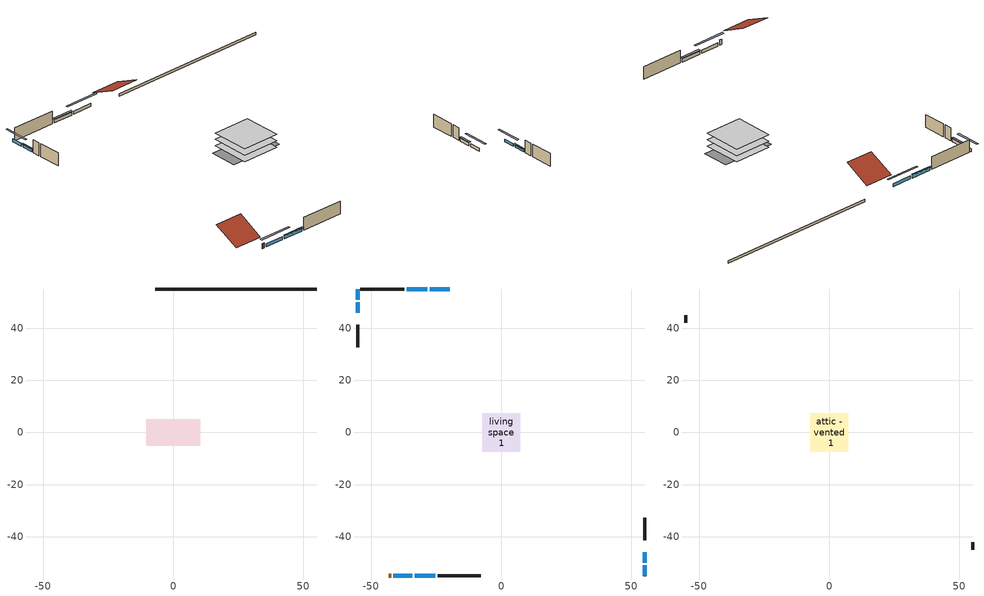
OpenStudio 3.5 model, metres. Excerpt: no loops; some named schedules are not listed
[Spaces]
crawlspace - unvented 1
 floor foundation (Slab1 construction): -10.34,-5.18 -10.34,5.18 10.34,5.18 10.34,-5.18 z-0.91
 wall foundation (FoundationWall1 construction): 55.15,55.15 -6.91,55.15 z-0.91:0
living space 1
 floor adiabatic (AdiabaticFloorConstruction): -7.32,-7.32 -7.32,7.32 7.32,7.32 7.32,-7.32 z2.44
 floor to crawlspace - unvented 1 (Floor1 construction): -7.32,-7.32 -7.32,7.32 7.32,7.32 7.32,-7.32 z0
 wall outside (AdiabaticWallConstruction 1): -43.28,-55.15 -42.36,-55.15 z0:2.03
 wall outside (AdiabaticWallConstruction): -55.15,50.08 -55.15,45.94 / -55.15,55.15 -55.15,51.01 / 55.15,-50.08 55.15,-45.94 / 55.15,-55.15 55.15,-51.01 z0:1.1; -33.25,-55.15 -25.41,-55.15 z0:1.19; -41.44,-55.15 -34.18,-55.15 z0:1.22; -28.48,55.15 -36.33,55.15 / -19.71,55.15 -27.55,55.15 z0:1.16
 wall outside (Wall6 construction): -55.15,41.34 -55.15,32.85 z0:4.88
 wall outside (Wall3 construction): -24.49,-55.15 -7.9,-55.15 z0:4.88
 wall outside (Wall2 construction): 55.15,-41.34 55.15,-32.85 z0:4.88
 wall outside (Wall1 construction): -37.25,55.15 -54.22,55.15 z0:4.88
 window (WindowConstruction 7): -55.15,50.08 -55.15,45.94 z0:1.1
 window (WindowConstruction 6): -55.15,55.15 -55.15,51.01 z0:1.1
 window (WindowConstruction 5): -33.25,-55.15 -25.41,-55.15 z0:1.19
 window (WindowConstruction 4): -41.44,-55.15 -34.18,-55.15 z0:1.22
 window (WindowConstruction 3): 55.15,-50.08 55.15,-45.94 z0:1.1
 window (WindowConstruction 2): 55.15,-55.15 55.15,-51.01 z0:1.1
 window (WindowConstruction 1): -28.48,55.15 -36.33,55.15 z0:1.16
 window (WindowConstruction): -19.71,55.15 -27.55,55.15 z0:1.16
 door (Door): -43.28,-55.15 -42.37,-55.15 z0:2.03
 ceiling adiabatic (AdiabaticFloorConstruction): 7.32,-7.32 7.32,7.32 -7.32,7.32 -7.32,-7.32 z2.44
attic - vented 1
 floor to living space 1 (Floor2 construction Reversed): -7.32,-7.32 -7.32,7.32 7.32,7.32 7.32,-7.32 z4.88
 wall outside (Wall12 construction): -55.15,45.01 -55.15,42.27 z0:4.88
 wall outside (Wall11 construction): 55.15,-45.01 55.15,-42.27 z0:4.88
 roof outside (Roof2 construction): -44.21,-55.15,4.88 -44.21,-45.36,9.77 -55.15,-45.36,9.77 -55.15,-55.15,4.88
 roof outside (Roof1 construction): -18.78,55.15,4.88 -18.78,45.36,9.77 -7.84,45.36,9.77 -7.84,55.15,4.88
shading: -55.15,50.08 -55.15,45.94 / 55.15,-50.08 55.15,-45.94 / 55.15,-55.15 55.15,-51.01 / -55.15,55.15 -55.15,51.01 z0:1.1; -33.25,-55.15 -25.41,-55.15 z0:1.19; -41.44,-55.15 -34.18,-55.15 z0:1.22; -28.48,55.15 -36.33,55.15 / -19.71,55.15 -27.55,55.15 z0:1.16; -55.15,45.63 -55.15,50.38 -55.76,50.38 -55.76,45.63 z1.4; -55.15,48.26 -55.15,57.89 -55.76,57.89 -55.76,48.26 z3.84; -25.11,-55.15 -33.56,-55.15 -33.56,-55.76 -25.11,-55.76 z1.49; -31.44,-55.15 -44.18,-55.15 -44.18,-55.76 -31.44,-55.76 z3.96; 55.15,-45.63 55.15,-50.38 55.76,-50.38 55.76,-45.63 z1.4; 55.15,-48.26 55.15,-57.89 55.76,-57.89 55.76,-48.26 z3.84; -36.63,55.15 -28.18,55.15 -28.18,55.76 -36.63,55.76 z1.46; -30.29,55.15 -16.96,55.15 -16.96,55.76 -30.29,55.76 z3.9
[Building]
Building 1: Nominal Floor to Floor Height {m}=8; Standards Number of Stories=2; Standards Number of Above Ground Stories=2; Standards Building Type=Residential; Standards Number of Living Units=1
[Site:WaterMainsTemperature]
Calculation Method=Schedule; Temperature Schedule=mains temperature schedule
[Site:GroundTemperature:Deep]
9.04884, 9.04884, 9.04884, 9.04884, 9.04884, 9.04884, 9.04884, 9.04884, 9.04884, 9.04884, 9.04884, 9.04884
[Site:GroundTemperature:Shallow]
4.30207, 2.29327, 2.1324, 3.08568, 6.91256, 10.7216, 14.0239, 16.1158, 16.2935, 14.5921, 11.374, 7.68183
[Site]
Buffalo Niagara Intl Ap_NY_USA: Latitude {deg}=42.93; Longitude {deg}=-78.73; Time Zone {hr}=-5; Elevation {m}=215; Terrain=Suburbs
[Construction]
furniture construction living space 1: furniture material living space 1
PartitionWallConstruction: gypsum board, wall stud and cavity 3, gypsum board
AdiabaticFloorConstruction: floor stud and cavity 1, floor rigid ins, osb sheathing 0.75 in., floor covering 1
AdiabaticWallConstruction 1: wood siding 2, wall rigid ins 1, wall stud and cavity 2, gypsum board
Door: door material
AdiabaticWallConstruction: wood siding 1, wall rigid ins 1, wall stud and cavity 2, gypsum board
WindowConstruction 7; WindowConstruction 6; WindowConstruction 5; WindowConstruction 4; WindowConstruction 3; WindowConstruction 2; WindowConstruction 1; WindowConstruction: WindowMaterial
Slab1 construction: soil 0.5 in.
FoundationWall1 construction: concrete 8.0 in.
Floor2 construction Reversed: gypsum board, ceiling stud and cavity, ceiling loosefill ins
Floor1 construction: floor stud and cavity, floor covering
Wall12 construction; Wall11 construction: wood siding, osb sheathing 0.5 in. 1, wall stud and cavity 1
Wall6 construction; Wall3 construction; Wall2 construction; Wall1 construction: wood siding, wall rigid ins, osb sheathing 0.5 in. 1, wall stud and cavity, gypsum board
Roof2 construction; Roof1 construction: asphalt or fiberglass shingles, roof rigid ins, osb sheathing 0.5 in.
[Material] Roughness=Rough
Name | Thickness {m} | Conductivity {W/m-K} | Density {kg/m3} | Specific Heat {J/kg-K} | Thermal Absorptance | Solar Absorptance | Visible Absorptance
furniture material living space 1 | 0.1524 | 0.115458 | 640.8 | 1214.23 | 0.9 | 0.6 | 0.6
wall stud and cavity 3 | 0.0889 | 0.391764 | 83.0341 | 1211.67 | 0.9 | 0.7 | 0.7
floor covering 1 | 0.0127 | 0.0433444 | 54.468 | 1339.84 | 0.9 | 0.6 | 0.6
osb sheathing 0.75 in. | 0.01905 | 0.115458 | 512.64 | 1214.23 | 0.9 | 0.7 | 0.7
floor rigid ins; wall rigid ins 1 | 0.512978 | 0.029427 | 32.04 | 1214.23 | 0.9 | 0.7 | 0.7
floor stud and cavity 1 | 0.1397 | 1.75129 | 37.0049 | 1207.88 | 0.9 | 0.7 | 0.7
wood siding 2; wood siding 1 | 0.0254 | 0.102417 | 544.68 | 1172.36
door material | 0.04445 | 0.0716541 | 512.64 | 1214.23 | 0.9 | 0.7 | 0.7
wall stud and cavity 2 | 0.0889 | 0.380278 | 52.3479 | 1209.89 | 0.9 | 0.7 | 0.7
soil 0.5 in. | 0.0127 | 1.731 | 1842.3 | 418.7 | 0.9 | 0.7 | 0.7
concrete 8.0 in. | 0.2032 | 1.803125 | 2242.8 | 837.4 | 0.9 | 0.7 | 0.7
exterior vertical ins | 0.0873712 | 0.029427 | 32.04 | 1214.23
ceiling stud and cavity | 0.1397 | 0.122405 | 65.682 | 1177.47 | 0.9 | 0.7 | 0.7
ceiling loosefill ins | 0.254 | 0.0480833 | 16.02 | 1046.75 | 0.9 | 0.7 | 0.7
floor covering | 0.0127 | 9.015625 | 54.468 | 1339.84 | 0.9 | 0.6 | 0.6
floor stud and cavity | 0.0889 | 2.00347 | 50.32683 | 1063.81 | 0.9 | 0.7 | 0.7
wall stud and cavity 1 | 0.1397 | 0.727959 | 139.0536 | 1170.24 | 0.9 | 0.6 | 0.6
gypsum board | 0.0127 | 0.160291 | 801 | 837.4 | 0.9 | 0.6 | 0.6
wall stud and cavity | 0.1397 | 0.239939 | 139.0536 | 1170.24 | 0.9 | 0.7 | 0.7
osb sheathing 0.5 in. 1 | 0.0127 | 0.115458 | 512.64 | 1214.23 | 0.9 | 0.7 | 0.7
wall rigid ins | 0.051816 | 0.029427 | 32.04 | 1214.23 | 0.9 | 0.7 | 0.7
wood siding | 0.0254 | 0.102417 | 544.68 | 1172.36 | 0.9 | 0.7 | 0.7
osb sheathing 0.5 in. | 0.0127 | 0.115458 | 512.64 | 1214.23 | 0.9 | 0.6 | 0.6
roof rigid ins | 0.00281632 | 0.029427 | 32.04 | 1214.23 | 0.9 | 0.7 | 0.7
asphalt or fiberglass shingles | 0.00635 | 0.162714 | 1121.4 | 1465.45 | 0.9 | 0.85 | 0.85
[WindowMaterial:SimpleGlazingSystem]
WindowMaterial: U-Factor {W/m2-K}=1.81696; Solar Heat Gain Coefficient=0.4
[SpaceType]
Name | Standards Building Type | Standards Space Type
Space Type 3 | Single-Family Detached | living space 1
Space Type 2 |  | attic - vented 1
Space Type 1 |  | crawlspace - unvented 1
[ElectricEquipment] Space or SpaceType=living space 1
Name | Electric Equipment Definition | Schedule
mech vent bath fan 0 | mech vent bath fan 0 | mech vent bath fan 0 schedule
mech vent range fan 0 | mech vent range fan 0 | mech vent range fan 0 schedule
mech vent house fan cfis | mech vent house fan cfis | Always On Discrete
mech vent house fan | mech vent house fan | Always On Discrete
whole house fan | whole house fan | Always On Discrete
misc plug loads | misc plug loads | misc plug loads schedule
misc tv | misc tv | misc tv schedule
cooking range | cooking range | cooking range
fridge | fridge | fridge
dishwasher | dishwasher | dishwasher
clothes dryer | clothes dryer | clothes dryer
clothes washer | clothes washer | clothes washer
ceiling fan | ceiling fan | ceiling fan schedule
[ElectricEquipment:Definition] Design Level Calculation Method=EquipmentLevel
Name | Design Level {W} | Fraction Latent | Fraction Radiant | Fraction Lost
mech vent bath fan 0; mech vent range fan 0 | 30 | 0 | 0 | 1
mech vent house fan cfis | 0 | 0 | 0 | 0
mech vent house fan | 94.1 | 0 | 0 | 0.5
whole house fan | 0 | 0 | 0 | 1
misc plug loads | 766.074 | 0.045 | 0.513 | 0.1
misc tv | 305.277 | 0 | 0.6 | 0
cooking range | 218.857 | 0.08 | 0.432 | 0.2
fridge | 63.4392 | 0 | 0.6 | 0
dishwasher | 42.2411 | 0.3 | 0.18 | 0.4
clothes dryer | 56.7123 | 0.015 | 0.081 | 0.85
clothes washer | 8.99204 | 0.03 | 0.162 | 0.7
ceiling fan | 126.846 | 0 | 0.558 | 0
[OtherEquipment] Space or SpaceType=living space 1
Name | Other Equipment Definition | Schedule | Fuel Type
mech vent house fan latent load equip | mech vent house fan latent load equip | Always On Discrete | None
mech vent house fan sensible load equip | mech vent house fan sensible load equip | Always On Discrete | None
water latent | water latent | dhw fixtures | None
water sensible | water sensible | dhw fixtures | None
water heater EC adjustment | water heater EC adjustment | Always On Discrete | Electricity
[OtherEquipment:Definition] Design Level Calculation Method=EquipmentLevel
Name | Design Level {W} | Fraction Latent | Fraction Radiant | Fraction Lost
mech vent house fan latent load equip | 0 | 1 | 0 | 0
mech vent house fan sensible load equip | 0 | 0 | 0 | 0
water latent | 73.9215 | 1 | 0 | 0
water sensible | -72.8527 | 0 | 0.6 | 0
water heater EC adjustment | 0.01 | 0 | 0 | 1
[SpaceInfiltration:DesignFlowRate] Schedule=Always On Discrete
Name | Space or SpaceType | Design Flow Rate Calculation Method | Design Flow Rate {m3/s} | Air Changes per Hour {1/hr} | Constant Term Coefficient | Temperature Term Coefficient | Velocity Term Coefficient | Velocity Squared Term Coefficient
infil flow; whole house fan flow; natural vent flow | living space 1 | Flow/Space | 0
infil|crawlspace - unvented 1 | crawlspace - unvented 1 | AirChanges/Hour |  | 0.1 | 1 | 0 | 0 | 0
[SpaceInfiltration:EffectiveLeakageArea]
infil|attic - vented 1: Space or SpaceType=attic - vented 1; Schedule=Always On Discrete; Effective Air Leakage Area {cm2}=7134.24; Stack Coefficient=0.000678886; Wind Coefficient=4.89159e-05
[ZoneMixing]
whole house fan mix: Zone or Space=attic - vented; Schedule=Always On Continuous; Design Flow Rate Calculation Method=Flow/Zone; Design Flow Rate {m3/s}=0; Source Zone or Space=living space
[Exterior:Lights]
exterior lighting: Exterior Lights Definition=exterior lighting; Schedule=exterior lighting schedule
[Exterior:Lights:Definition]
exterior lighting: Design Level {W}=119.464
[Lights]
interior lighting: Lights Definition=interior lighting; Space or SpaceType=living space 1; Schedule=lighting schedule; Fraction Replaceable=1
[Lights:Definition]
interior lighting: Design Level Calculation Method=LightingLevel; Lighting Level {W}=1261.31; Fraction Radiant=0.6; Fraction Visible=0.2; Return Air Fraction=0
[WaterUse:Equipment:Definition]
Name | Peak Flow Rate {m3/s} | Target Temperature Schedule
dishwasher | 1.67534e-07
clothes washer | 3.1997e-08
dhw fixtures | 4.98488e-06 | mixed water temperature schedule
[People]
occupants: People Definition=occupants; Space or SpaceType=living space 1; Number of People Schedule=occupants schedule; Activity Level Schedule=occupants activity schedule; Multiplier=1
[People:Definition]
occupants: Number of People Calculation Method=People; Number of People {people}=4; Fraction Radiant=0.314171; Sensible Heat Fraction=0.56303; Carbon Dioxide Generation Rate {m3/s-W}=0; Enable ASHRAE 55 Comfort Warnings=No; Mean Radiant Temperature Calculation Type=ZoneAveraged
[InternalMass] Space or SpaceType=living space 1; Multiplier=1
Name | Internal Mass Definition
furniture mass living space 1 | furniture mass living space 1
partition wall mass | partition wall mass
[InternalMass:Definition] Design Level Calculation Method=SurfaceArea
Name | Construction | Surface Area {m2}
furniture mass living space 1 | furniture construction living space 1 | 171.239
partition wall mass | PartitionWallConstruction | 428.097
[SurfaceProperty:ExposedFoundationPerimeter]
Slab1: Exposed Perimeter Calculation Method=TotalExposedPerimeter; Total Exposed Perimeter {m}=62.05728
[Foundation:Kiva:Settings]
Soil Conductivity {W/m-K}=1.731; Soil Density {kg/m3}=1842.3; Soil Specific Heat {J/kg-K}=418.7; Ground Solar Absorptivity=0.9; Ground Thermal Absorptivity=0.9; Ground Surface Roughness {m}=0.03; Far-Field Width {m}=40; Deep-Ground Boundary Condition=ZeroFlux; Deep-Ground Depth {m}=40; Minimum Cell Dimension {m}=0.2; Maximum Cell Growth Coefficient=3; Simulation Timestep=Timestep
[Foundation:Kiva]
Foundation Kiva 1: Initial Indoor Air Temperature {C}=14.1498; Wall Height Above Grade {m}=0; Wall Depth Below Slab {m}=0.2032; Custom Block Material Name 1=exterior vertical ins; Custom Block Depth 1 {m}=0.9144; Custom Block X Position 1 {m}=0.2032; Custom Block Z Position 1 {m}=0
[Space]
Name | Space Type | Thermal Zone
crawlspace - unvented 1 | Space Type 1 | crawlspace - unvented
attic - vented 1 | Space Type 2 | attic - vented
living space 1 | Space Type 3 | living space
[ThermalZone] Use Ideal Air Loads=No
Name | Volume {m3} | Thermostat
crawlspace - unvented | 195.726
attic - vented | 233.417
living space | 1043.87 | living space temperature setpoint
[ThermostatSetpoint:DualSetpoint]
living space temperature setpoint: Heating Setpoint Temperature Schedule=heating setpoint; Cooling Setpoint Temperature Schedule=cooling setpoint
[Schedule:Day]
mech vent bath fan 0 schedule allday1: 7, 0, 0, 8, 0, 1, 24, 0, 0
Schedule Day 19; Schedule Day 18; Schedule Day 16; Schedule Day 15; Schedule Day 13; Schedule Day 12; Schedule Day 11; Schedule Day 10; Schedule Day 9; Schedule Day 8; Schedule Day 7; Schedule Day 6; Schedule Day 5; Schedule Day 14; Schedule Day 2; Schedule Day 1: 24, 0, 0
mech vent range fan 0 schedule allday1: 18, 0, 0, 19, 0, 1, 24, 0, 0
misc plug loads schedule allday12; misc plug loads schedule allday1: 1, 0, 0.655649, 2, 0, 0.618183, 3, 0, 0.599451, 4, 0, 0.580718, 5, 0, 0.599451, 6, 0, 0.618183, 7, 0, 0.693115, 8, 0, 0.786779, 11, 0, 0.805512, 12, 0, 0.824245, 14, 0, 0.842977, 15, 0, 0.824245, 16, 0, 0.86171, 17, 0, 0.899176, 18, 0, 0.974107, 19, 0, 0.99284, 20, 0, 0.936642, 21, 0, 0.880443, 22, 0, 0.842977, 23, 0, 0.749313, 24, 0, 0.674382
misc plug loads schedule allday11: 1, 0, 0.51853, 2, 0, 0.4889, 3, 0, 0.474085, 4, 0, 0.45927, 5, 0, 0.474085, 6, 0, 0.4889, 7, 0, 0.54816, 8, 0, 0.622236, 11, 0, 0.637051, 12, 0, 0.651867, 14, 0, 0.666682, 15, 0, 0.651867, 16, 0, 0.681497, 17, 0, 0.711127, 18, 0, 0.770388, 19, 0, 0.785203, 20, 0, 0.740757, 21, 0, 0.696312, 22, 0, 0.666682, 23, 0, 0.592606, 24, 0, 0.533345
misc plug loads schedule allday10: 1, 0, 0.520106, 2, 0, 0.490386, 3, 0, 0.475526, 4, 0, 0.460666, 5, 0, 0.475526, 6, 0, 0.490386, 7, 0, 0.549827, 8, 0, 0.624128, 11, 0, 0.638988, 12, 0, 0.653848, 14, 0, 0.668708, 15, 0, 0.653848, 16, 0, 0.683568, 17, 0, 0.713289, 18, 0, 0.772729, 19, 0, 0.787589, 20, 0, 0.743009, 21, 0, 0.698428, 22, 0, 0.668708, 23, 0, 0.594407, 24, 0, 0.534966
misc plug loads schedule allday9; misc plug loads schedule allday6: 1, 0, 0.434473, 2, 0, 0.409646, 3, 0, 0.397232, 4, 0, 0.384819, 5, 0, 0.397232, 6, 0, 0.409646, 7, 0, 0.4593, 8, 0, 0.521367, 11, 0, 0.533781, 12, 0, 0.546194, 14, 0, 0.558608, 15, 0, 0.546194, 16, 0, 0.571021, 17, 0, 0.595848, 18, 0, 0.645502, 19, 0, 0.657916, 20, 0, 0.620675, 21, 0, 0.583435, 22, 0, 0.558608, 23, 0, 0.49654, 24, 0, 0.446886
misc plug loads schedule allday7: 1, 0, 0.43132, 2, 0, 0.406674, 3, 0, 0.39435, 4, 0, 0.382027, 5, 0, 0.39435, 6, 0, 0.406674, 7, 0, 0.455967, 8, 0, 0.517585, 11, 0, 0.529908, 12, 0, 0.542231, 14, 0, 0.554555, 15, 0, 0.542231, 16, 0, 0.566878, 17, 0, 0.591525, 18, 0, 0.640819, 19, 0, 0.653142, 20, 0, 0.616172, 21, 0, 0.579202, 22, 0, 0.554555, 23, 0, 0.492938, 24, 0, 0.443644
misc plug loads schedule allday5; misc plug loads schedule allday3: 1, 0, 0.521682, 2, 0, 0.491872, 3, 0, 0.476967, 4, 0, 0.462062, 5, 0, 0.476967, 6, 0, 0.491872, 7, 0, 0.551493, 8, 0, 0.626019, 11, 0, 0.640924, 12, 0, 0.655829, 14, 0, 0.670734, 15, 0, 0.655829, 16, 0, 0.68564, 17, 0, 0.71545, 18, 0, 0.775071, 19, 0, 0.789976, 20, 0, 0.745261, 21, 0, 0.700545, 22, 0, 0.670734, 23, 0, 0.596208, 24, 0, 0.536588
misc plug loads schedule allday4: 1, 0, 0.519581, 2, 0, 0.489891, 3, 0, 0.475045, 4, 0, 0.4602, 5, 0, 0.475045, 6, 0, 0.489891, 7, 0, 0.549271, 8, 0, 0.623497, 11, 0, 0.638342, 12, 0, 0.653187, 14, 0, 0.668033, 15, 0, 0.653187, 16, 0, 0.682878, 17, 0, 0.712568, 18, 0, 0.771949, 19, 0, 0.786794, 20, 0, 0.742258, 21, 0, 0.697723, 22, 0, 0.668033, 23, 0, 0.593807, 24, 0, 0.534426
misc plug loads schedule allday2: 1, 0, 0.660377, 2, 0, 0.622642, 3, 0, 0.603774, 4, 0, 0.584906, 5, 0, 0.603774, 6, 0, 0.622642, 7, 0, 0.698113, 8, 0, 0.792453, 11, 0, 0.811321, 12, 0, 0.830189, 14, 0, 0.849057, 15, 0, 0.830189, 16, 0, 0.867925, 17, 0, 0.90566, 18, 0, 0.981132, 19, 0, 1, 20, 0, 0.943396, 21, 0, 0.886792, 22, 0, 0.849057, 23, 0, 0.754717, 24, 0, 0.679245
misc tv schedule weekend12; misc tv schedule weekend1: 1, 0, 0.0936057, 2, 0, 0.0468029, 3, 0, 0.0255288, 4, 0, 0.0170192, 5, 0, 0.0234014, 6, 0, 0.0297836, 7, 0, 0.0510577, 8, 0, 0.0914783, 9, 0, 0.151046, 10, 0, 0.199976, 11, 0, 0.238269, 12, 0, 0.261671, 13, 0, 0.280817, 14, 0, 0.331875, 15, 0, 0.378678, 16, 0, 0.416971, 17, 0, 0.438245, 18, 0, 0.453137, 19, 0, 0.533978, 20, 0, 0.702043, 21, 0, 0.825432, 22, 0, 0.76161, 23, 0, 0.480793, 24, 0, 0.219123
misc tv schedule weekday12; misc tv schedule weekday1: 1, 0, 0.101928, 2, 0, 0.0495868, 3, 0, 0.0247934, 4, 0, 0.0192837, 5, 0, 0.030303, 6, 0, 0.0495868, 7, 0, 0.0798898, 8, 0, 0.110193, 9, 0, 0.134986, 10, 0, 0.15978, 11, 0, 0.179063, 12, 0, 0.198347, 13, 0, 0.209366, 14, 0, 0.236915, 15, 0, 0.250689, 16, 0, 0.280992, 17, 0, 0.349862, 18, 0, 0.429752, 19, 0, 0.578512, 20, 0, 0.809917, 21, 0, 1, 22, 0, 0.947658, 23, 0, 0.573003, 24, 0, 0.247934
misc tv schedule weekend11: 1, 0, 0.0708012, 2, 0, 0.0354006, 3, 0, 0.0193094, 4, 0, 0.0128729, 5, 0, 0.0177003, 6, 0, 0.0225276, 7, 0, 0.0386188, 8, 0, 0.0691921, 9, 0, 0.114247, 10, 0, 0.151257, 11, 0, 0.180221, 12, 0, 0.197921, 13, 0, 0.212404, 14, 0, 0.251022, 15, 0, 0.286423, 16, 0, 0.315387, 17, 0, 0.331478, 18, 0, 0.342742, 19, 0, 0.403889, 20, 0, 0.531009, 21, 0, 0.624338, 22, 0, 0.576064, 23, 0, 0.363661, 24, 0, 0.165739
misc tv schedule weekday11: 1, 0, 0.0770962, 2, 0, 0.0375063, 3, 0, 0.0187531, 4, 0, 0.0145858, 5, 0, 0.0229205, 6, 0, 0.0375063, 7, 0, 0.0604268, 8, 0, 0.0833473, 9, 0, 0.1021, 10, 0, 0.120854, 11, 0, 0.135439, 12, 0, 0.150025, 13, 0, 0.15836, 14, 0, 0.179197, 15, 0, 0.189615, 16, 0, 0.212536, 17, 0, 0.264628, 18, 0, 0.325054, 19, 0, 0.437573, 20, 0, 0.612602, 21, 0, 0.756376, 22, 0, 0.716786, 23, 0, 0.433406, 24, 0, 0.187531
misc tv schedule weekend10: 1, 0, 0.0713775, 2, 0, 0.0356887, 3, 0, 0.0194666, 4, 0, 0.0129777, 5, 0, 0.0178444, 6, 0, 0.022711, 7, 0, 0.0389332, 8, 0, 0.0697552, 9, 0, 0.115177, 10, 0, 0.152488, 11, 0, 0.181688, 12, 0, 0.199532, 13, 0, 0.214132, 14, 0, 0.253066, 15, 0, 0.288754, 16, 0, 0.317954, 17, 0, 0.334176, 18, 0, 0.345532, 19, 0, 0.407176, 20, 0, 0.535331, 21, 0, 0.629419, 22, 0, 0.580753, 23, 0, 0.366621, 24, 0, 0.167088
misc tv schedule weekday10: 1, 0, 0.0777237, 2, 0, 0.0378116, 3, 0, 0.0189058, 4, 0, 0.0147045, 5, 0, 0.0231071, 6, 0, 0.0378116, 7, 0, 0.0609186, 8, 0, 0.0840257, 9, 0, 0.102931, 10, 0, 0.121837, 11, 0, 0.136542, 12, 0, 0.151246, 13, 0, 0.159649, 14, 0, 0.180655, 15, 0, 0.191158, 16, 0, 0.214265, 17, 0, 0.266782, 18, 0, 0.3277, 19, 0, 0.441135, 20, 0, 0.617589, 21, 0, 0.762533, 22, 0, 0.722621, 23, 0, 0.436933, 24, 0, 0.189058
misc tv schedule weekend9; misc tv schedule weekend6: 1, 0, 0.0817507, 2, 0, 0.0408753, 3, 0, 0.0222956, 4, 0, 0.0148638, 5, 0, 0.0204377, 6, 0, 0.0260116, 7, 0, 0.0445913, 8, 0, 0.0798927, 9, 0, 0.131916, 10, 0, 0.174649, 11, 0, 0.208093, 12, 0, 0.22853, 13, 0, 0.245252, 14, 0, 0.289843, 15, 0, 0.330719, 16, 0, 0.364162, 17, 0, 0.382742, 18, 0, 0.395748, 19, 0, 0.46635, 20, 0, 0.61313, 21, 0, 0.720892, 22, 0, 0.665153, 23, 0, 0.419901, 24, 0, 0.191371
misc tv schedule weekday9; misc tv schedule weekday6: 1, 0, 0.0890192, 2, 0, 0.0433067, 3, 0, 0.0216533, 4, 0, 0.0168415, 5, 0, 0.0264652, 6, 0, 0.0433067, 7, 0, 0.0697718, 8, 0, 0.096237, 9, 0, 0.11789, 10, 0, 0.139544, 11, 0, 0.156385, 12, 0, 0.173227, 13, 0, 0.18285, 14, 0, 0.20691, 15, 0, 0.218939, 16, 0, 0.245404, 17, 0, 0.305553, 18, 0, 0.375324, 19, 0, 0.505244, 20, 0, 0.707342, 21, 0, 0.873351, 22, 0, 0.827638, 23, 0, 0.500432, 24, 0, 0.216533
misc tv schedule weekend8: 1, 0, 0.0790339, 2, 0, 0.0395169, 3, 0, 0.0215547, 4, 0, 0.0143698, 5, 0, 0.0197585, 6, 0, 0.0251471, 7, 0, 0.0431094, 8, 0, 0.0772376, 9, 0, 0.127532, 10, 0, 0.168845, 11, 0, 0.201177, 12, 0, 0.220936, 13, 0, 0.237102, 14, 0, 0.280211, 15, 0, 0.319728, 16, 0, 0.35206, 17, 0, 0.370022, 18, 0, 0.382596, 19, 0, 0.450852, 20, 0, 0.592754, 21, 0, 0.696935, 22, 0, 0.643048, 23, 0, 0.405947, 24, 0, 0.185011
misc tv schedule weekday8: 1, 0, 0.0860609, 2, 0, 0.0418675, 3, 0, 0.0209337, 4, 0, 0.0162818, 5, 0, 0.0255857, 6, 0, 0.0418675, 7, 0, 0.0674531, 8, 0, 0.0930388, 9, 0, 0.113973, 10, 0, 0.134906, 11, 0, 0.151188, 12, 0, 0.16747, 13, 0, 0.176774, 14, 0, 0.200033, 15, 0, 0.211663, 16, 0, 0.237249, 17, 0, 0.295398, 18, 0, 0.362851, 19, 0, 0.488454, 20, 0, 0.683835, 21, 0, 0.844327, 22, 0, 0.800134, 23, 0, 0.483802, 24, 0, 0.209337
misc tv schedule weekend7: 1, 0, 0.0819976, 2, 0, 0.0409988, 3, 0, 0.022363, 4, 0, 0.0149087, 5, 0, 0.0204994, 6, 0, 0.0260902, 7, 0, 0.044726, 8, 0, 0.0801341, 9, 0, 0.132314, 10, 0, 0.175177, 11, 0, 0.208721, 12, 0, 0.229221, 13, 0, 0.245993, 14, 0, 0.290719, 15, 0, 0.331718, 16, 0, 0.365262, 17, 0, 0.383898, 18, 0, 0.396943, 19, 0, 0.467759, 20, 0, 0.614982, 21, 0, 0.72307, 22, 0, 0.667163, 23, 0, 0.42117, 24, 0, 0.191949
misc tv schedule weekday7: 1, 0, 0.0892882, 2, 0, 0.0434375, 3, 0, 0.0217187, 4, 0, 0.0168924, 5, 0, 0.0265451, 6, 0, 0.0434375, 7, 0, 0.0699826, 8, 0, 0.0965278, 9, 0, 0.118247, 10, 0, 0.139965, 11, 0, 0.156858, 12, 0, 0.17375, 13, 0, 0.183403, 14, 0, 0.207535, 15, 0, 0.219601, 16, 0, 0.246146, 17, 0, 0.306476, 18, 0, 0.376458, 19, 0, 0.506771, 20, 0, 0.709479, 21, 0, 0.875989, 22, 0, 0.830139, 23, 0, 0.501944, 24, 0, 0.217187
misc tv schedule weekend5; misc tv schedule weekend3: 1, 0, 0.0791162, 2, 0, 0.0395581, 3, 0, 0.0215771, 4, 0, 0.0143848, 5, 0, 0.019779, 6, 0, 0.0251733, 7, 0, 0.0431543, 8, 0, 0.0773181, 9, 0, 0.127665, 10, 0, 0.169021, 11, 0, 0.201387, 12, 0, 0.221166, 13, 0, 0.237349, 14, 0, 0.280503, 15, 0, 0.320061, 16, 0, 0.352427, 17, 0, 0.370408, 18, 0, 0.382994, 19, 0, 0.451322, 20, 0, 0.593371, 21, 0, 0.697661, 22, 0, 0.643718, 23, 0, 0.40637, 24, 0, 0.185204
misc tv schedule weekday5; misc tv schedule weekday3: 1, 0, 0.0861505, 2, 0, 0.0419111, 3, 0, 0.0209555, 4, 0, 0.0162988, 5, 0, 0.0256123, 6, 0, 0.0419111, 7, 0, 0.0675234, 8, 0, 0.0931357, 9, 0, 0.114091, 10, 0, 0.135047, 11, 0, 0.151346, 12, 0, 0.167644, 13, 0, 0.176958, 14, 0, 0.200242, 15, 0, 0.211884, 16, 0, 0.237496, 17, 0, 0.295706, 18, 0, 0.363229, 19, 0, 0.488963, 20, 0, 0.684548, 21, 0, 0.845207, 22, 0, 0.800967, 23, 0, 0.484306, 24, 0, 0.209555
misc tv schedule weekend4: 1, 0, 0.0797748, 2, 0, 0.0398874, 3, 0, 0.0217568, 4, 0, 0.0145045, 5, 0, 0.0199437, 6, 0, 0.0253829, 7, 0, 0.0435135, 8, 0, 0.0779617, 9, 0, 0.128728, 10, 0, 0.170428, 11, 0, 0.203063, 12, 0, 0.223007, 13, 0, 0.239324, 14, 0, 0.282838, 15, 0, 0.322725, 16, 0, 0.355361, 17, 0, 0.373491, 18, 0, 0.386183, 19, 0, 0.455079, 20, 0, 0.598311, 21, 0, 0.703469, 22, 0, 0.649077, 23, 0, 0.409752, 24, 0, 0.186746
misc tv schedule weekday4: 1, 0, 0.0868677, 2, 0, 0.04226, 3, 0, 0.02113, 4, 0, 0.0164344, 5, 0, 0.0258255, 6, 0, 0.04226, 7, 0, 0.0680855, 8, 0, 0.093911, 9, 0, 0.115041, 10, 0, 0.136171, 11, 0, 0.152605, 12, 0, 0.16904, 13, 0, 0.178431, 14, 0, 0.201909, 15, 0, 0.213648, 16, 0, 0.239473, 17, 0, 0.298168, 18, 0, 0.366253, 19, 0, 0.493033, 20, 0, 0.690246, 21, 0, 0.852243, 22, 0, 0.807635, 23, 0, 0.488337, 24, 0, 0.2113
misc tv schedule weekend2: 1, 0, 0.0929471, 2, 0, 0.0464736, 3, 0, 0.0253492, 4, 0, 0.0168995, 5, 0, 0.0232368, 6, 0, 0.0295741, 7, 0, 0.0506984, 8, 0, 0.0908347, 9, 0, 0.149983, 10, 0, 0.198569, 11, 0, 0.236593, 12, 0, 0.259829, 13, 0, 0.278841, 14, 0, 0.32954, 15, 0, 0.376013, 16, 0, 0.414037, 17, 0, 0.435162, 18, 0, 0.449949, 19, 0, 0.530221, 20, 0, 0.697103, 21, 0, 0.819625, 22, 0, 0.756252, 23, 0, 0.47741, 24, 0, 0.217581
misc tv schedule weekday2: 1, 0, 0.101211, 2, 0, 0.0492379, 3, 0, 0.0246189, 4, 0, 0.0191481, 5, 0, 0.0300898, 6, 0, 0.0492379, 7, 0, 0.0793277, 8, 0, 0.109418, 9, 0, 0.134036, 10, 0, 0.158655, 11, 0, 0.177803, 12, 0, 0.196952, 13, 0, 0.207893, 14, 0, 0.235248, 15, 0, 0.248925, 16, 0, 0.279015, 17, 0, 0.347401, 18, 0, 0.426728, 19, 0, 0.574442, 20, 0, 0.804219, 21, 0, 0.992964, 22, 0, 0.940991, 23, 0, 0.568971, 24, 0, 0.246189
cooking range allday12; cooking range allday1: 2, 0, 0.0466667, 4, 0, 0.0266667, 5, 0, 0.0466667, 6, 0, 0.0733333, 7, 0, 0.166667, 8, 0, 0.28, 9, 0, 0.306667, 10, 0, 0.32, 11, 0, 0.28, 12, 0, 0.333333, 13, 0, 0.38, 14, 0, 0.306667, 15, 0, 0.38, 16, 0, 0.293333, 17, 0, 0.613333, 18, 0, 1, 19, 0, 0.78, 20, 0, 0.4, 21, 0, 0.233333, 22, 0, 0.166667, 23, 0, 0.106667, 24, 0, 0.0733333
cooking range allday9; cooking range allday6: 2, 0, 0.0378608, 4, 0, 0.0216348, 5, 0, 0.0378608, 6, 0, 0.0594956, 7, 0, 0.135217, 8, 0, 0.227165, 9, 0, 0.2488, 10, 0, 0.259617, 11, 0, 0.227165, 12, 0, 0.270435, 13, 0, 0.308295, 14, 0, 0.2488, 15, 0, 0.308295, 16, 0, 0.237982, 17, 0, 0.4976, 18, 0, 0.811304, 19, 0, 0.632817, 20, 0, 0.324521, 21, 0, 0.189304, 22, 0, 0.135217, 23, 0, 0.086539, 24, 0, 0.0594956
cooking range allday7: 2, 0, 0.0381161, 4, 0, 0.0217806, 5, 0, 0.0381161, 6, 0, 0.0598967, 7, 0, 0.136129, 8, 0, 0.228696, 9, 0, 0.250477, 10, 0, 0.261367, 11, 0, 0.228696, 12, 0, 0.272258, 13, 0, 0.310374, 14, 0, 0.250477, 15, 0, 0.310374, 16, 0, 0.239587, 17, 0, 0.500954, 18, 0, 0.816773, 19, 0, 0.637083, 20, 0, 0.326709, 21, 0, 0.19058, 22, 0, 0.136129, 23, 0, 0.0871225, 24, 0, 0.0598967
cooking range allday5; cooking range allday3: 2, 0, 0.0421574, 4, 0, 0.0240899, 5, 0, 0.0421574, 6, 0, 0.0662473, 7, 0, 0.150562, 8, 0, 0.252944, 9, 0, 0.277034, 10, 0, 0.289079, 11, 0, 0.252944, 12, 0, 0.301124, 13, 0, 0.343282, 14, 0, 0.277034, 15, 0, 0.343282, 16, 0, 0.264989, 17, 0, 0.554069, 18, 0, 0.903373, 19, 0, 0.704631, 20, 0, 0.361349, 21, 0, 0.210787, 22, 0, 0.150562, 23, 0, 0.0963598, 24, 0, 0.0662473
cooking range allday4: 2, 0, 0.0419872, 4, 0, 0.0239927, 5, 0, 0.0419872, 6, 0, 0.0659799, 7, 0, 0.149954, 8, 0, 0.251923, 9, 0, 0.275916, 10, 0, 0.287912, 11, 0, 0.251923, 12, 0, 0.299909, 13, 0, 0.341896, 14, 0, 0.275916, 15, 0, 0.341896, 16, 0, 0.26392, 17, 0, 0.551832, 18, 0, 0.899727, 19, 0, 0.701787, 20, 0, 0.359891, 21, 0, 0.209936, 22, 0, 0.149954, 23, 0, 0.0959708, 24, 0, 0.0659799
fridge allday12: 1, 0, 0.610949, 2, 0, 0.595675, 3, 0, 0.580401, 4, 0, 0.565128, 6, 0, 0.549854, 7, 0, 0.580401, 8, 0, 0.610949, 10, 0, 0.626223, 12, 0, 0.610949, 15, 0, 0.641496, 16, 0, 0.626223, 17, 0, 0.672044, 18, 0, 0.733139, 19, 0, 0.763686, 20, 0, 0.733139, 21, 0, 0.717865, 22, 0, 0.702591, 23, 0, 0.672044, 24, 0, 0.626223
cooking range allday10: 2, 0, 0.0461562, 4, 0, 0.026375, 5, 0, 0.0461562, 6, 0, 0.0725311, 7, 0, 0.164844, 8, 0, 0.276937, 9, 0, 0.303312, 10, 0, 0.3165, 11, 0, 0.276937, 12, 0, 0.329687, 13, 0, 0.375843, 14, 0, 0.303312, 15, 0, 0.375843, 16, 0, 0.290125, 17, 0, 0.606624, 18, 0, 0.989061, 19, 0, 0.771468, 20, 0, 0.395624, 21, 0, 0.230781, 22, 0, 0.164844, 23, 0, 0.1055, 24, 0, 0.0725311
[Schedule:Rule] Date Specification Type=DateRange; Start Day=1
Name | Schedule Ruleset | Rule Order | Day Schedule | Apply Sunday | Apply Monday | Apply Tuesday | Apply Wednesday | Apply Thursday | Apply Friday | Apply Saturday | Start Month | End Month | End Day
mech vent bath fan 0 schedule allday ruleset1 | mech vent bath fan 0 schedule | 0 | mech vent bath fan 0 schedule allday1 | Yes | Yes | Yes | Yes | Yes | Yes | Yes | 1 | 12 | 31
mech vent range fan 0 schedule allday ruleset1 | mech vent range fan 0 schedule | 0 | mech vent range fan 0 schedule allday1 | Yes | Yes | Yes | Yes | Yes | Yes | Yes | 1 | 12 | 31
exterior lighting schedule weekend ruleset12 | exterior lighting schedule | 0 | exterior lighting schedule weekend12 | Yes |  |  |  |  |  | Yes | 12 | 12 | 31
exterior lighting schedule weekday ruleset12 | exterior lighting schedule | 1 | exterior lighting schedule weekday12 |  | Yes | Yes | Yes | Yes | Yes |  | 12 | 12 | 31
exterior lighting schedule weekend ruleset11 | exterior lighting schedule | 2 | exterior lighting schedule weekend11 | Yes |  |  |  |  |  | Yes | 11 | 11 | 30
exterior lighting schedule weekday ruleset11 | exterior lighting schedule | 3 | exterior lighting schedule weekday11 |  | Yes | Yes | Yes | Yes | Yes |  | 11 | 11 | 30
exterior lighting schedule weekend ruleset10 | exterior lighting schedule | 4 | exterior lighting schedule weekend10 | Yes |  |  |  |  |  | Yes | 10 | 10 | 31
exterior lighting schedule weekday ruleset10 | exterior lighting schedule | 5 | exterior lighting schedule weekday10 |  | Yes | Yes | Yes | Yes | Yes |  | 10 | 10 | 31
exterior lighting schedule weekend ruleset9 | exterior lighting schedule | 6 | exterior lighting schedule weekend9 | Yes |  |  |  |  |  | Yes | 9 | 9 | 30
exterior lighting schedule weekday ruleset9 | exterior lighting schedule | 7 | exterior lighting schedule weekday9 |  | Yes | Yes | Yes | Yes | Yes |  | 9 | 9 | 30
exterior lighting schedule weekend ruleset7 | exterior lighting schedule | 8 | exterior lighting schedule weekend7 | Yes |  |  |  |  |  | Yes | 7 | 8 | 31
exterior lighting schedule weekday ruleset7 | exterior lighting schedule | 9 | exterior lighting schedule weekday7 |  | Yes | Yes | Yes | Yes | Yes |  | 7 | 8 | 31
exterior lighting schedule weekend ruleset6 | exterior lighting schedule | 10 | exterior lighting schedule weekend6 | Yes |  |  |  |  |  | Yes | 6 | 6 | 30
exterior lighting schedule weekday ruleset6 | exterior lighting schedule | 11 | exterior lighting schedule weekday6 |  | Yes | Yes | Yes | Yes | Yes |  | 6 | 6 | 30
exterior lighting schedule weekend ruleset5 | exterior lighting schedule | 12 | exterior lighting schedule weekend5 | Yes |  |  |  |  |  | Yes | 5 | 5 | 31
exterior lighting schedule weekday ruleset5 | exterior lighting schedule | 13 | exterior lighting schedule weekday5 |  | Yes | Yes | Yes | Yes | Yes |  | 5 | 5 | 31
exterior lighting schedule weekend ruleset4 | exterior lighting schedule | 14 | exterior lighting schedule weekend4 | Yes |  |  |  |  |  | Yes | 4 | 4 | 30
exterior lighting schedule weekday ruleset4 | exterior lighting schedule | 15 | exterior lighting schedule weekday4 |  | Yes | Yes | Yes | Yes | Yes |  | 4 | 4 | 30
exterior lighting schedule weekend ruleset3 | exterior lighting schedule | 16 | exterior lighting schedule weekend3 | Yes |  |  |  |  |  | Yes | 3 | 3 | 31
exterior lighting schedule weekday ruleset3 | exterior lighting schedule | 17 | exterior lighting schedule weekday3 |  | Yes | Yes | Yes | Yes | Yes |  | 3 | 3 | 31
exterior lighting schedule weekend ruleset2 | exterior lighting schedule | 18 | exterior lighting schedule weekend2 | Yes |  |  |  |  |  | Yes | 2 | 2 | 28
exterior lighting schedule weekday ruleset2 | exterior lighting schedule | 19 | exterior lighting schedule weekday2 |  | Yes | Yes | Yes | Yes | Yes |  | 2 | 2 | 28
exterior lighting schedule weekend ruleset1 | exterior lighting schedule | 20 | exterior lighting schedule weekend1 | Yes |  |  |  |  |  | Yes | 1 | 1 | 31
exterior lighting schedule weekday ruleset1 | exterior lighting schedule | 21 | exterior lighting schedule weekday1 |  | Yes | Yes | Yes | Yes | Yes |  | 1 | 1 | 31
lighting schedule allday ruleset12 | lighting schedule | 0 | lighting schedule allday12 | Yes | Yes | Yes | Yes | Yes | Yes | Yes | 12 | 12 | 31
lighting schedule allday ruleset11 | lighting schedule | 1 | lighting schedule allday11 | Yes | Yes | Yes | Yes | Yes | Yes | Yes | 11 | 11 | 30
lighting schedule allday ruleset10 | lighting schedule | 2 | lighting schedule allday10 | Yes | Yes | Yes | Yes | Yes | Yes | Yes | 10 | 10 | 31
lighting schedule allday ruleset9 | lighting schedule | 3 | lighting schedule allday9 | Yes | Yes | Yes | Yes | Yes | Yes | Yes | 9 | 9 | 30
lighting schedule allday ruleset8 | lighting schedule | 4 | lighting schedule allday8 | Yes | Yes | Yes | Yes | Yes | Yes | Yes | 8 | 8 | 31
lighting schedule allday ruleset7 | lighting schedule | 5 | lighting schedule allday7 | Yes | Yes | Yes | Yes | Yes | Yes | Yes | 7 | 7 | 31
lighting schedule allday ruleset6 | lighting schedule | 6 | lighting schedule allday6 | Yes | Yes | Yes | Yes | Yes | Yes | Yes | 6 | 6 | 30
lighting schedule allday ruleset5 | lighting schedule | 7 | lighting schedule allday5 | Yes | Yes | Yes | Yes | Yes | Yes | Yes | 5 | 5 | 31
lighting schedule allday ruleset4 | lighting schedule | 8 | lighting schedule allday4 | Yes | Yes | Yes | Yes | Yes | Yes | Yes | 4 | 4 | 30
lighting schedule allday ruleset3 | lighting schedule | 9 | lighting schedule allday3 | Yes | Yes | Yes | Yes | Yes | Yes | Yes | 3 | 3 | 31
lighting schedule allday ruleset2 | lighting schedule | 10 | lighting schedule allday2 | Yes | Yes | Yes | Yes | Yes | Yes | Yes | 2 | 2 | 28
lighting schedule allday ruleset1 | lighting schedule | 11 | lighting schedule allday1 | Yes | Yes | Yes | Yes | Yes | Yes | Yes | 1 | 1 | 31
misc plug loads schedule allday ruleset12 | misc plug loads schedule | 0 | misc plug loads schedule allday12 | Yes | Yes | Yes | Yes | Yes | Yes | Yes | 12 | 12 | 31
misc plug loads schedule allday ruleset11 | misc plug loads schedule | 1 | misc plug loads schedule allday11 | Yes | Yes | Yes | Yes | Yes | Yes | Yes | 11 | 11 | 30
misc plug loads schedule allday ruleset10 | misc plug loads schedule | 2 | misc plug loads schedule allday10 | Yes | Yes | Yes | Yes | Yes | Yes | Yes | 10 | 10 | 31
misc plug loads schedule allday ruleset9 | misc plug loads schedule | 3 | misc plug loads schedule allday9 | Yes | Yes | Yes | Yes | Yes | Yes | Yes | 9 | 9 | 30
misc plug loads schedule allday ruleset7 | misc plug loads schedule | 4 | misc plug loads schedule allday7 | Yes | Yes | Yes | Yes | Yes | Yes | Yes | 7 | 8 | 31
misc plug loads schedule allday ruleset6 | misc plug loads schedule | 5 | misc plug loads schedule allday6 | Yes | Yes | Yes | Yes | Yes | Yes | Yes | 6 | 6 | 30
misc plug loads schedule allday ruleset5 | misc plug loads schedule | 6 | misc plug loads schedule allday5 | Yes | Yes | Yes | Yes | Yes | Yes | Yes | 5 | 5 | 31
misc plug loads schedule allday ruleset4 | misc plug loads schedule | 7 | misc plug loads schedule allday4 | Yes | Yes | Yes | Yes | Yes | Yes | Yes | 4 | 4 | 30
misc plug loads schedule allday ruleset3 | misc plug loads schedule | 8 | misc plug loads schedule allday3 | Yes | Yes | Yes | Yes | Yes | Yes | Yes | 3 | 3 | 31
misc plug loads schedule allday ruleset2 | misc plug loads schedule | 9 | misc plug loads schedule allday2 | Yes | Yes | Yes | Yes | Yes | Yes | Yes | 2 | 2 | 28
misc plug loads schedule allday ruleset1 | misc plug loads schedule | 10 | misc plug loads schedule allday1 | Yes | Yes | Yes | Yes | Yes | Yes | Yes | 1 | 1 | 31
misc tv schedule weekend ruleset12 | misc tv schedule | 0 | misc tv schedule weekend12 | Yes |  |  |  |  |  | Yes | 12 | 12 | 31
misc tv schedule weekday ruleset12 | misc tv schedule | 1 | misc tv schedule weekday12 |  | Yes | Yes | Yes | Yes | Yes |  | 12 | 12 | 31
misc tv schedule weekend ruleset11 | misc tv schedule | 2 | misc tv schedule weekend11 | Yes |  |  |  |  |  | Yes | 11 | 11 | 30
misc tv schedule weekday ruleset11 | misc tv schedule | 3 | misc tv schedule weekday11 |  | Yes | Yes | Yes | Yes | Yes |  | 11 | 11 | 30
misc tv schedule weekend ruleset10 | misc tv schedule | 4 | misc tv schedule weekend10 | Yes |  |  |  |  |  | Yes | 10 | 10 | 31
misc tv schedule weekday ruleset10 | misc tv schedule | 5 | misc tv schedule weekday10 |  | Yes | Yes | Yes | Yes | Yes |  | 10 | 10 | 31
misc tv schedule weekend ruleset9 | misc tv schedule | 6 | misc tv schedule weekend9 | Yes |  |  |  |  |  | Yes | 9 | 9 | 30
misc tv schedule weekday ruleset9 | misc tv schedule | 7 | misc tv schedule weekday9 |  | Yes | Yes | Yes | Yes | Yes |  | 9 | 9 | 30
misc tv schedule weekend ruleset8 | misc tv schedule | 8 | misc tv schedule weekend8 | Yes |  |  |  |  |  | Yes | 8 | 8 | 31
misc tv schedule weekday ruleset8 | misc tv schedule | 9 | misc tv schedule weekday8 |  | Yes | Yes | Yes | Yes | Yes |  | 8 | 8 | 31
misc tv schedule weekend ruleset7 | misc tv schedule | 10 | misc tv schedule weekend7 | Yes |  |  |  |  |  | Yes | 7 | 7 | 31
misc tv schedule weekday ruleset7 | misc tv schedule | 11 | misc tv schedule weekday7 |  | Yes | Yes | Yes | Yes | Yes |  | 7 | 7 | 31
misc tv schedule weekend ruleset6 | misc tv schedule | 12 | misc tv schedule weekend6 | Yes |  |  |  |  |  | Yes | 6 | 6 | 30
misc tv schedule weekday ruleset6 | misc tv schedule | 13 | misc tv schedule weekday6 |  | Yes | Yes | Yes | Yes | Yes |  | 6 | 6 | 30
misc tv schedule weekend ruleset5 | misc tv schedule | 14 | misc tv schedule weekend5 | Yes |  |  |  |  |  | Yes | 5 | 5 | 31
misc tv schedule weekday ruleset5 | misc tv schedule | 15 | misc tv schedule weekday5 |  | Yes | Yes | Yes | Yes | Yes |  | 5 | 5 | 31
misc tv schedule weekend ruleset4 | misc tv schedule | 16 | misc tv schedule weekend4 | Yes |  |  |  |  |  | Yes | 4 | 4 | 30
misc tv schedule weekday ruleset4 | misc tv schedule | 17 | misc tv schedule weekday4 |  | Yes | Yes | Yes | Yes | Yes |  | 4 | 4 | 30
misc tv schedule weekend ruleset3 | misc tv schedule | 18 | misc tv schedule weekend3 | Yes |  |  |  |  |  | Yes | 3 | 3 | 31
misc tv schedule weekday ruleset3 | misc tv schedule | 19 | misc tv schedule weekday3 |  | Yes | Yes | Yes | Yes | Yes |  | 3 | 3 | 31
misc tv schedule weekend ruleset2 | misc tv schedule | 20 | misc tv schedule weekend2 | Yes |  |  |  |  |  | Yes | 2 | 2 | 28
misc tv schedule weekday ruleset2 | misc tv schedule | 21 | misc tv schedule weekday2 |  | Yes | Yes | Yes | Yes | Yes |  | 2 | 2 | 28
misc tv schedule weekend ruleset1 | misc tv schedule | 22 | misc tv schedule weekend1 | Yes |  |  |  |  |  | Yes | 1 | 1 | 31
misc tv schedule weekday ruleset1 | misc tv schedule | 23 | misc tv schedule weekday1 |  | Yes | Yes | Yes | Yes | Yes |  | 1 | 1 | 31
dhw fixtures allday ruleset1 | dhw fixtures | 0 | dhw fixtures allday1 | Yes | Yes | Yes | Yes | Yes | Yes | Yes | 1 | 12 | 31
cooking range allday ruleset12 | cooking range | 0 | cooking range allday12 | Yes | Yes | Yes | Yes | Yes | Yes | Yes | 12 | 12 | 31
cooking range allday ruleset10 | cooking range | 1 | cooking range allday10 | Yes | Yes | Yes | Yes | Yes | Yes | Yes | 10 | 11 | 30
cooking range allday ruleset9 | cooking range | 2 | cooking range allday9 | Yes | Yes | Yes | Yes | Yes | Yes | Yes | 9 | 9 | 30
cooking range allday ruleset7 | cooking range | 3 | cooking range allday7 | Yes | Yes | Yes | Yes | Yes | Yes | Yes | 7 | 8 | 31
cooking range allday ruleset6 | cooking range | 4 | cooking range allday6 | Yes | Yes | Yes | Yes | Yes | Yes | Yes | 6 | 6 | 30
cooking range allday ruleset5 | cooking range | 5 | cooking range allday5 | Yes | Yes | Yes | Yes | Yes | Yes | Yes | 5 | 5 | 31
cooking range allday ruleset4 | cooking range | 6 | cooking range allday4 | Yes | Yes | Yes | Yes | Yes | Yes | Yes | 4 | 4 | 30
cooking range allday ruleset3 | cooking range | 7 | cooking range allday3 | Yes | Yes | Yes | Yes | Yes | Yes | Yes | 3 | 3 | 31
cooking range allday ruleset1 | cooking range | 8 | cooking range allday1 | Yes | Yes | Yes | Yes | Yes | Yes | Yes | 1 | 2 | 28
fridge allday ruleset12 | fridge | 0 | fridge allday12 | Yes | Yes | Yes | Yes | Yes | Yes | Yes | 12 | 12 | 31
fridge allday ruleset11 | fridge | 1 | fridge allday11 | Yes | Yes | Yes | Yes | Yes | Yes | Yes | 11 | 11 | 30
fridge allday ruleset10 | fridge | 2 | fridge allday10 | Yes | Yes | Yes | Yes | Yes | Yes | Yes | 10 | 10 | 31
fridge allday ruleset6 | fridge | 3 | fridge allday6 | Yes | Yes | Yes | Yes | Yes | Yes | Yes | 6 | 9 | 30
fridge allday ruleset3 | fridge | 4 | fridge allday3 | Yes | Yes | Yes | Yes | Yes | Yes | Yes | 3 | 5 | 31
fridge allday ruleset2 | fridge | 5 | fridge allday2 | Yes | Yes | Yes | Yes | Yes | Yes | Yes | 2 | 2 | 28
fridge allday ruleset1 | fridge | 6 | fridge allday1 | Yes | Yes | Yes | Yes | Yes | Yes | Yes | 1 | 1 | 31
dishwasher allday ruleset12 | dishwasher | 0 | dishwasher allday12 | Yes | Yes | Yes | Yes | Yes | Yes | Yes | 12 | 12 | 31
dishwasher allday ruleset10 | dishwasher | 1 | dishwasher allday10 | Yes | Yes | Yes | Yes | Yes | Yes | Yes | 10 | 11 | 30
dishwasher allday ruleset9 | dishwasher | 2 | dishwasher allday9 | Yes | Yes | Yes | Yes | Yes | Yes | Yes | 9 | 9 | 30
dishwasher allday ruleset7 | dishwasher | 3 | dishwasher allday7 | Yes | Yes | Yes | Yes | Yes | Yes | Yes | 7 | 8 | 31
dishwasher allday ruleset6 | dishwasher | 4 | dishwasher allday6 | Yes | Yes | Yes | Yes | Yes | Yes | Yes | 6 | 6 | 30
dishwasher allday ruleset5 | dishwasher | 5 | dishwasher allday5 | Yes | Yes | Yes | Yes | Yes | Yes | Yes | 5 | 5 | 31
dishwasher allday ruleset4 | dishwasher | 6 | dishwasher allday4 | Yes | Yes | Yes | Yes | Yes | Yes | Yes | 4 | 4 | 30
dishwasher allday ruleset3 | dishwasher | 7 | dishwasher allday3 | Yes | Yes | Yes | Yes | Yes | Yes | Yes | 3 | 3 | 31
dishwasher allday ruleset1 | dishwasher | 8 | dishwasher allday1 | Yes | Yes | Yes | Yes | Yes | Yes | Yes | 1 | 2 | 28
clothes dryer allday ruleset1 | clothes dryer | 0 | clothes dryer allday1 | Yes | Yes | Yes | Yes | Yes | Yes | Yes | 1 | 12 | 31
clothes washer allday ruleset12 | clothes washer | 0 | clothes washer allday12 | Yes | Yes | Yes | Yes | Yes | Yes | Yes | 12 | 12 | 31
clothes washer allday ruleset11 | clothes washer | 1 | clothes washer allday11 | Yes | Yes | Yes | Yes | Yes | Yes | Yes | 11 | 11 | 30
clothes washer allday ruleset10 | clothes washer | 2 | clothes washer allday10 | Yes | Yes | Yes | Yes | Yes | Yes | Yes | 10 | 10 | 31
clothes washer allday ruleset9 | clothes washer | 3 | clothes washer allday9 | Yes | Yes | Yes | Yes | Yes | Yes | Yes | 9 | 9 | 30
clothes washer allday ruleset7 | clothes washer | 4 | clothes washer allday7 | Yes | Yes | Yes | Yes | Yes | Yes | Yes | 7 | 8 | 31
clothes washer allday ruleset6 | clothes washer | 5 | clothes washer allday6 | Yes | Yes | Yes | Yes | Yes | Yes | Yes | 6 | 6 | 30
clothes washer allday ruleset5 | clothes washer | 6 | clothes washer allday5 | Yes | Yes | Yes | Yes | Yes | Yes | Yes | 5 | 5 | 31
clothes washer allday ruleset4 | clothes washer | 7 | clothes washer allday4 | Yes | Yes | Yes | Yes | Yes | Yes | Yes | 4 | 4 | 30
clothes washer allday ruleset3 | clothes washer | 8 | clothes washer allday3 | Yes | Yes | Yes | Yes | Yes | Yes | Yes | 3 | 3 | 31
clothes washer allday ruleset1 | clothes washer | 10 | clothes washer allday1 | Yes | Yes | Yes | Yes | Yes | Yes | Yes | 1 | 1 | 31
ceiling fan schedule allday ruleset9 | ceiling fan schedule | 0 | ceiling fan schedule allday9 | Yes | Yes | Yes | Yes | Yes | Yes | Yes | 9 | 12 | 31
ceiling fan schedule allday ruleset6 | ceiling fan schedule | 1 | ceiling fan schedule allday6 | Yes | Yes | Yes | Yes | Yes | Yes | Yes | 6 | 8 | 31
ceiling fan schedule allday ruleset1 | ceiling fan schedule | 2 | ceiling fan schedule allday1 | Yes | Yes | Yes | Yes | Yes | Yes | Yes | 1 | 5 | 31
occupants schedule allday ruleset1 | occupants schedule | 0 | occupants schedule allday1 | Yes | Yes | Yes | Yes | Yes | Yes | Yes | 1 | 12 | 31
clothes washer allday ruleset2 | clothes washer | 9 | clothes washer allday2 | Yes | Yes | Yes | Yes | Yes | Yes | Yes | 2 | 2 | 28
cooling setpoint allday ruleset1 | cooling setpoint | 0 | cooling setpoint allday1 | Yes | Yes | Yes | Yes | Yes | Yes | Yes | 1 | 12 | 31
heating setpoint allday ruleset1 | heating setpoint | 0 | heating setpoint allday1 | Yes | Yes | Yes | Yes | Yes | Yes | Yes | 1 | 12 | 31
[Schedule:Ruleset]
Name | Default Day Schedule
mech vent bath fan 0 schedule | Schedule Day 19
mech vent range fan 0 schedule | Schedule Day 18
exterior lighting schedule | Schedule Day 16
lighting schedule | Schedule Day 15
misc plug loads schedule | Schedule Day 14
misc tv schedule | Schedule Day 13
dhw fixtures | Schedule Day 12
cooking range | Schedule Day 11
fridge | Schedule Day 10
dishwasher | Schedule Day 9
clothes dryer | Schedule Day 8
clothes washer | Schedule Day 7
ceiling fan schedule | Schedule Day 6
occupants schedule | Schedule Day 5
cooling setpoint | Schedule Day 2
heating setpoint | Schedule Day 1
[Schedule:Constant]
Name | Value
Always On Continuous; Always On Discrete | 1
mixed water temperature schedule | 40.5556
occupants activity schedule | 117.228
[Schedule:FixedInterval]
mains temperature schedule: Interval Length {minutes}=1440; Start Month=1; Start Day=2; Value 1=8.20444; Value 2=8.13556; Value 3=8.06778; Value 4=8.00111; Value 5=7.93611; Value 6=7.87222; Value 7=7.80944; Value 8=7.74833; Value 9=7.68889; Value 10=7.63056; Value 11=7.57333; Value 12=7.51778; Value 13=7.46333; Value 14=7.41111; Value 15=7.35944; Value 16=7.31; Value 17=7.26167; Value 18=7.215; Value 19=7.17; Value 20=7.12611; Value 21=7.08389; Value 22=7.04389; Value 23=7.00444; Value 24=6.96722; Value 25=6.93167; Value 26=6.89778; Value 27=6.865; Value 28=6.83444; Value 29=6.805; Value 30=6.77722; Value 31=6.75167; Value 32=6.72722; Value 33=6.70444; Value 34=6.68389; Value 35=6.66444; Value 36=6.64722; Value 37=6.63111; Value 38=6.61722; Value 39=6.605; Value 40=6.59389; Value 41=6.585; Value 42=6.57778; Value 43=6.57222; Value 44=6.56889; Value 45=6.56667; Value 46=6.56611; Value 47=6.56778; Value 48=6.57056; Value 49=6.57556; Value 50=6.58167; Value 51=6.59; Value 52=6.6; Value 53=6.61167; Value 54=6.625; Value 55=6.64; Value 56=6.65722; Value 57=6.67556; Value 58=6.69556; Value 59=6.71722; Value 60=6.74111; Value 61=6.76611; Value 62=6.79333; Value 63=6.82167; Value 64=6.85167; Value 65=6.88333; Value 66=6.91722; Value 67=6.95222; Value 68=6.98889; Value 69=7.02667; Value 70=7.06667; Value 71=7.10833; Value 72=7.15111; Value 73=7.19556; Value 74=7.24167; Value 75=7.28944; Value 76=7.33833; Value 77=7.38889; Value 78=7.44111; Value 79=7.49444; Value 80=7.54944; Value 81=7.60611; Value 82=7.66389; Value 83=7.72278; Value 84=7.78333; Value 85=7.84556; Value 86=7.90889; Value 87=7.97333; Value 88=8.03944; Value 89=8.10667; Value 90=8.175; Value 91=8.245; Value 92=8.31556; Value 93=8.38778; Value 94=8.46111; Value 95=8.53556; Value 96=8.61167; Value 97=8.68833; Value 98=8.76611; Value 99=8.845; Value 100=8.925; Value 101=9.00611; Value 102=9.08778; Value 103=9.17111; Value 104=9.255; Value 105=9.33944; Value 106=9.42556; Value 107=9.51222; Value 108=9.59944; Value 109=9.68778; Value 110=9.77667; Value 111=9.86667; Value 112=9.95722; Value 113=10.0489; Value 114=10.1406; Value 115=10.2333; Value 116=10.3267; Value 117=10.4206; Value 118=10.515; Value 119=10.61; Value 120=10.7056; Value 121=10.8017; Value 122=10.8983; Value 123=10.9956; Value 124=11.0928; Value 125=11.1906; Value 126=11.2889; Value 127=11.3872; Value 128=11.4861; Value 129=11.585; Value 130=11.6844; Value 131=11.7839; Value 132=11.8833; Value 133=11.9833; Value 134=12.0828; Value 135=12.1828; Value 136=12.2833; Value 137=12.3833; Value 138=12.4833; Value 139=12.5833; Value 140=12.6833; Value 141=12.7833; Value 142=12.8828; Value 143=12.9828; Value 144=13.0822; Value 145=13.1811; Value 146=13.2806; Value 147=13.3789; Value 148=13.4778; Value 149=13.5756; Value 150=13.6733; Value 151=13.7711; Value 152=13.8678; Value 153=13.9644; Value 154=14.0606; Value 155=14.1561; Value 156=14.2511; Value 157=14.3456; Value 158=14.4394; Value 159=14.5328; Value 160=14.6256; Value 161=14.7178; Value 162=14.8089; Value 163=14.8994; Value 164=14.9894; Value 165=15.0783; Value 166=15.1667; Value 167=15.2539; Value 168=15.3406; Value 169=15.4267; Value 170=15.5111; Value 171=15.595; Value 172=15.6783; Value 173=15.76; Value 174=15.8411; Value 175=15.9211; Value 176=16; Value 177=16.0778; Value 178=16.1544; Value 179=16.23; Value 180=16.3044; Value 181=16.3778; Value 182=16.45; Value 183=16.5211; Value 184=16.5906; Value 185=16.6589; Value 186=16.7261; Value 187=16.7922; Value 188=16.8567; Value 189=16.92; Value 190=16.9822; Value 191=17.0428; Value 192=17.1017; Value 193=17.1594; Value 194=17.2161; Value 195=17.2711; Value 196=17.3244; Value 197=17.3761; Value 198=17.4267; Value 199=17.4761; Value 200=17.5233; Value 201=17.5694; Value 202=17.6139; Value 203=17.6572; Value 204=17.6983; Value 205=17.7383; Value 206=17.7767; Value 207=17.8128; Value 208=17.8478; Value 209=17.8817; Value 210=17.9133; Value 211=17.9433; Value 212=17.9717; Value 213=17.9989; Value 214=18.0239; Value 215=18.0472; Value 216=18.0689; Value 217=18.0894; Value 218=18.1078; Value 219=18.1244; Value 220=18.1394; Value 221=18.1528; Value 222=18.1644; Value 223=18.1744; Value 224=18.1828; Value 225=18.1889; Value 226=18.1939; Value 227=18.1967; Value 228=18.1983; Value 229=18.1978; Value 230=18.1956; Value 231=18.1917; Value 232=18.1861; Value 233=18.1789; Value 234=18.17; Value 235=18.1594; Value 236=18.1467; Value 237=18.1328; Value 238=18.1167; Value 239=18.0994; Value 240=18.08; Value 241=18.0594; Value 242=18.0367; Value 243=18.0122; Value 244=17.9867; Value 245=17.9589; Value 246=17.9294; Value 247=17.8989; Value 248=17.8661; Value 249=17.8322; Value 250=17.7961; Value 251=17.7589; Value 252=17.72; Value 253=17.6794; Value 254=17.6372; Value 255=17.5933; Value 256=17.5483; Value 257=17.5017; Value 258=17.4533; Value 259=17.4039; Value 260=17.3522; Value 261=17.2994; Value 262=17.2456; Value 263=17.19; Value 264=17.1328; Value 265=17.0744; Value 266=17.0144; Value 267=16.9533; Value 268=16.8911; Value 269=16.8272; Value 270=16.7617; Value 271=16.695; Value 272=16.6272; Value 273=16.5583; Value 274=16.4883; Value 275=16.4167; Value 276=16.3439; Value 277=16.27; Value 278=16.195; Value 279=16.1189; Value 280=16.0417; Value 281=15.9633; Value 282=15.8839; Value 283=15.8033; Value 284=15.7222; Value 285=15.6394; Value 286=15.5561; Value 287=15.4722; Value 288=15.3867; Value 289=15.3006; Value 290=15.2133; Value 291=15.1256; Value 292=15.0372; Value 293=14.9478; Value 294=14.8572; Value 295=14.7667; Value 296=14.675; Value 297=14.5828; Value 298=14.4894; Value 299=14.3961; Value 300=14.3017; Value 301=14.2072; Value 302=14.1117; Value 303=14.0161; Value 304=13.9194; Value 305=13.8228; Value 306=13.7256; Value 307=13.6283; Value 308=13.53; Value 309=13.4317; Value 310=13.3333; Value 311=13.2344; Value 312=13.1356; Value 313=13.0361; Value 314=12.9367; Value 315=12.8367; Value 316=12.7367; Value 317=12.6367; Value 318=12.5367; Value 319=12.4367; Value 320=12.3367; Value 321=12.2367; Value 322=12.1367; Value 323=12.0367; Value 324=11.9367; Value 325=11.8372; Value 326=11.7378; Value 327=11.6383; Value 328=11.5389; Value 329=11.44; Value 330=11.3417; Value 331=11.2433; Value 332=11.145; Value 333=11.0478; Value 334=10.9506; Value 335=10.8533; Value 336=10.7572; Value 337=10.6611; Value 338=10.5661; Value 339=10.4711; Value 340=10.3772; Value 341=10.2833; Value 342=10.19; Value 343=10.0978; Value 344=10.0061; Value 345=9.915; Value 346=9.825; Value 347=9.73556; Value 348=9.64667; Value 349=9.55889; Value 350=9.47167; Value 351=9.38556; Value 352=9.3; Value 353=9.21556; Value 354=9.13222; Value 355=9.04944; Value 356=8.96833; Value 357=8.88778; Value 358=8.80833; Value 359=8.73; Value 360=8.65222; Value 361=8.57611; Value 362=8.50111; Value 363=8.42722; Value 364=8.35444; Value 365=8.28278
